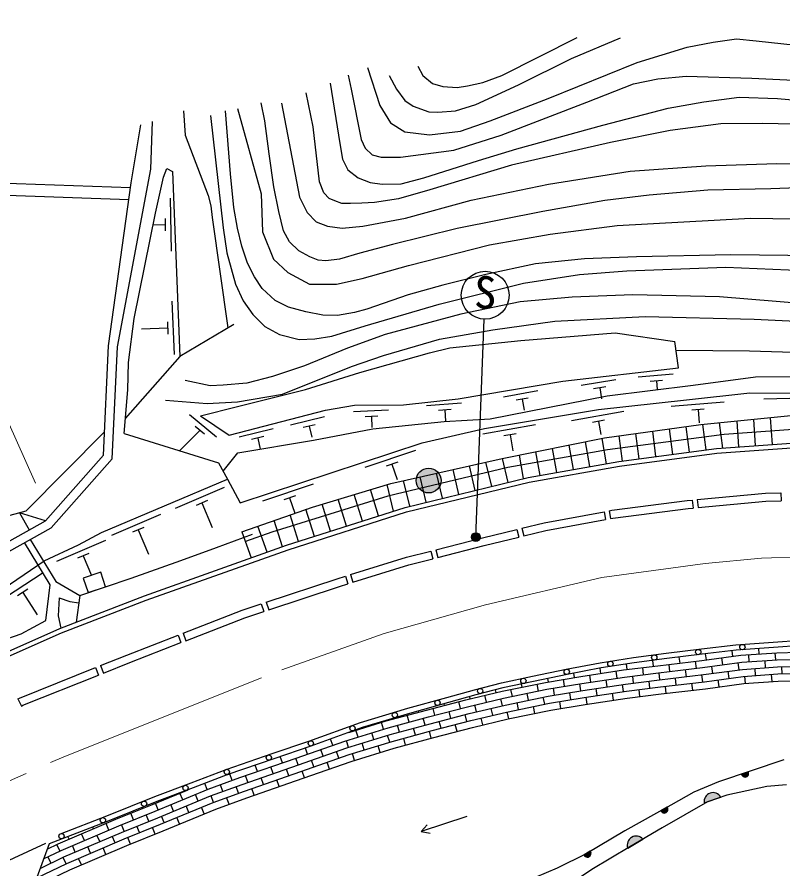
# Model space of a CAD drawing. Units: millimetres at full size, sheet at 1:1000; details may follow other scales. Extents: x 40000 to 680000, y 20000 to 380000.
# Drawn here: x 112060 to 155240, y 290782 to 338790 of the extents above; entities that cross this region are included whole.
import ezdxf
from ezdxf.enums import TextEntityAlignment as Align

# ---------------------------------------------------------------- set-up
doc = ezdxf.new("R2010")
doc.units = ezdxf.units.MM
doc.header["$LTSCALE"] = 1000
doc.linetypes.add('CHAIN', pattern=[18.5, 12, -1.5, 3.5, -1.5])
for name, color, linetype, lineweight in [('M-BGD', 7, 'Continuous', 25), ('M-BGD-EXST', 7, 'Continuous', 25), ('M-BMK', 2, 'CHAIN', 13), ('M-STR-HTXT', 7, 'Continuous', 13)]:
    doc.layers.add(name, color=color, linetype=linetype, lineweight=lineweight)
doc.styles.add('ＭＳ ゴシック', font='')
doc.styles.get('ＭＳ ゴシック').set_extended_font_data('MS Gothic')

msp = doc.modelspace()

# ---------------------------------------------------------------- hatches: boundary and pattern name
at = {"layer": 'M-BGD'}
for points in [[(135964, 312671, -1), (134564, 312671, -0.41421), (135264, 313371, -0.41421)], [(153281, 296257, -0.4608), (153165, 295971, -0.4608), (152900, 296130)], [(150795, 294509, -0.82183), (151732, 294831)], [(148714, 294261, -0.4608), (148653, 293958, -0.4608), (148363, 294066)], [(146488, 291962, -0.82183), (147342, 292464)], [(144373, 291781, -0.4608), (144320, 291477, -0.4608), (144028, 291577)]]:
    msp.add_hatch(color=256, dxfattribs=at).paths.add_polyline_path(points)
at = {"layer": 'M-BGD-EXST'}
msp.add_hatch(color=256, dxfattribs=at).paths.add_polyline_path([(138142, 309603, -1), (137703, 309364, -1)])

# ---------------------------------------------------------------- linework, layer by layer
at = {"layer": 'M-BGD'}
for p, q in [((108826, 329530), (118463, 329177)), ((107528, 328899), (118369, 328508)), ((120760, 325589), (120703, 328588)), ((120438, 326733), (120425, 327433)), ((120432, 327083), (119731, 327069)), ((120934, 319777), (120802, 322774)), ((120568, 321263), (119070, 321197)), ((120583, 320913), (120553, 321612)), ((145815, 318353), (143869, 318021)), ((149042, 318673), (147078, 318487)), ((148456, 318316), (147759, 318250)), ((145256, 317953), (144566, 317836)), ((144911, 317895), (145018, 317271)), ((148108, 318283), (148154, 317794)), ((141429, 317732), (139490, 317363)), ((157168, 317341), (154169, 317253)), ((137120, 317022), (135152, 316877)), ((140878, 317322), (140191, 317191)), ((140534, 317256), (140653, 316635)), ((151926, 317088), (148937, 316834)), ((132994, 316630), (131022, 316536)), ((136526, 316677), (135828, 316626)), ((136177, 316651), (136223, 316021)), ((146266, 316559), (143311, 316041)), ((150806, 316692), (150108, 316632)), ((150457, 316662), (150520, 315915)), ((123303, 315118), (121774, 316366)), ((129398, 316253), (127480, 315789)), ((132391, 316301), (131692, 316268)), ((132041, 316285), (132071, 315653)), ((145185, 316065), (144495, 315944)), ((144840, 316004), (144970, 315266)), ((151851, 314504), (151664, 315926)), ((152754, 314569), (152651, 316024)), ((153701, 314637), (153596, 316119)), ((154649, 314705), (154542, 316213)), ((122364, 315497), (121216, 314350)), ((122635, 315276), (122093, 315718)), ((126497, 315582), (124579, 315117)), ((128868, 315816), (128188, 315651)), ((128528, 315734), (128677, 315119)), ((141280, 315807), (138327, 315277)), ((148082, 314020), (147895, 315446)), ((149024, 314146), (148836, 315576)), ((149965, 314273), (149777, 315706)), ((150907, 314399), (150718, 315832)), ((125967, 315145), (125287, 314980)), ((125627, 315062), (125776, 314448)), ((140201, 315308), (139512, 315185)), ((139857, 315247), (140019, 314341)), ((145295, 313617), (145042, 315043)), ((146199, 313767), (146012, 315185)), ((147141, 313893), (146954, 315315)), ((142488, 313125), (142247, 314483)), ((143424, 313289), (143179, 314670)), ((144359, 313453), (144111, 314856)), ((134520, 314362), (131675, 313410)), ((140619, 312780), (140384, 314110)), ((141552, 312961), (141315, 314297)), ((133525, 313712), (132861, 313490)), ((133193, 313601), (133485, 312729)), ((137895, 312118), (137565, 313503)), ((138818, 312342), (138493, 313710)), ((139741, 312566), (139420, 313917)), ((136049, 311669), (135711, 313089)), ((136972, 311893), (136638, 313296)), ((134202, 311220), (133856, 312675)), ((135125, 311445), (134784, 312882)), ((123736, 312279), (120980, 311094)), ((128751, 312462), (125907, 311510)), ((132445, 310679), (131981, 312166)), ((133290, 310949), (132933, 312453)), ((127756, 311813), (127092, 311590)), ((127424, 311701), (127716, 310830)), ((130635, 310100), (130162, 311616)), ((131540, 310389), (131071, 311891)), ((150128, 311571), (150169, 311123)), ((150409, 311597), (150451, 311149)), ((155122, 311986), (155138, 311536)), ((122798, 311549), (122155, 311273)), ((122476, 311411), (123069, 310033)), ((129730, 309811), (129253, 311341)), ((112204, 310860), (112746, 309891)), ((113667, 310405), (112204, 310860)), ((120146, 310762), (117390, 309576)), ((127920, 309232), (127451, 310737)), ((128825, 309522), (128348, 311050)), ((145152, 310912), (145233, 310470)), ((145437, 310965), (145519, 310523)), ((127018, 308935), (126553, 310423)), ((119208, 310032), (118565, 309755)), ((118887, 309893), (119479, 308515)), ((124738, 309789), (125263, 308311)), ((126159, 308630), (125635, 310102)), ((140241, 309916), (140347, 309479)), ((140526, 309986), (140633, 309548)), ((117044, 309293), (114289, 308108)), ((135389, 308698), (135500, 308262)), ((135674, 308771), (135786, 308335)), ((116107, 308563), (115463, 308287)), ((115785, 308425), (116257, 307327)), ((113470, 307432), (110959, 305791)), ((130583, 307282), (130716, 306852)), ((130867, 307370), (131000, 306940)), ((112671, 306552), (112085, 306169)), ((112378, 306361), (113199, 305105)), ((115598, 306198), (115390, 304690)), ((126113, 305811), (126254, 305383)), ((125830, 305717), (125971, 305290)), ((121138, 303958), (121301, 303539)), ((121417, 304067), (121580, 303647)), ((152412, 302763), (152369, 303082)), ((153905, 302899), (153883, 303203)), ((154833, 302565), (154804, 302964)), ((147947, 302201), (147906, 302537)), ((149437, 302379), (149396, 302725)), ((150360, 302087), (150313, 302484)), ((150926, 302561), (150879, 302905)), ((151847, 302282), (151794, 302679)), ((153337, 302457), (153308, 302856)), ((154264, 302123), (154235, 302522)), ((116482, 302130), (116649, 301712)), ((116760, 302242), (116927, 301824)), ((144974, 301803), (144930, 302097)), ((146458, 302020), (146420, 302333)), ((147382, 301730), (147333, 302127)), ((148871, 301909), (148824, 302306)), ((149794, 301616), (149747, 302014)), ((151283, 301802), (151229, 302198)), ((152769, 302004), (152715, 302400)), ((153695, 301681), (153667, 302080)), ((155192, 301778), (155182, 302178)), ((142013, 301326), (141981, 301515)), ((143492, 301574), (143452, 301813)), ((144411, 301314), (144351, 301709)), ((145894, 301537), (145835, 301932)), ((146816, 301258), (146767, 301655)), ((148305, 301439), (148258, 301836)), ((149228, 301146), (149181, 301543)), ((150718, 301323), (150671, 301721)), ((152204, 301523), (152151, 301920)), ((153127, 301239), (153098, 301638)), ((154623, 301347), (154594, 301746)), ((140542, 301030), (140506, 301207)), ((141454, 300809), (141374, 301201)), ((142930, 301074), (142864, 301469)), ((143848, 300823), (143781, 301217)), ((145331, 301047), (145271, 301443)), ((146251, 300781), (146191, 301177)), ((147739, 300967), (147691, 301364)), ((148662, 300676), (148615, 301073)), ((150152, 300853), (150105, 301250)), ((151640, 301043), (151586, 301440)), ((138521, 300179), (138430, 300568)), ((139075, 300720), (139038, 300877)), ((139984, 300508), (139904, 300900)), ((140896, 300286), (140816, 300678)), ((142368, 300574), (142302, 300969)), ((143286, 300323), (143220, 300717)), ((144767, 300558), (144708, 300954)), ((145687, 300292), (145628, 300688)), ((147173, 300495), (147125, 300892)), ((112107, 300370), (112304, 299965)), ((136162, 300003), (136138, 300092)), ((137064, 299825), (136962, 300212)), ((137615, 300376), (137586, 300496)), ((139428, 299981), (139336, 300371)), ((140339, 299764), (140259, 300156)), ((141808, 300065), (141728, 300457)), ((142724, 299823), (142658, 300217)), ((144204, 300069), (144144, 300465)), ((134712, 299620), (134692, 299690)), ((135612, 299446), (135511, 299833)), ((136514, 299269), (136413, 299656)), ((137968, 299637), (137876, 300027)), ((138875, 299440), (138783, 299829)), ((139781, 299242), (139701, 299634)), ((141251, 299542), (141171, 299934)), ((133264, 299227), (133252, 299270)), ((134164, 299057), (134059, 299443)), ((135063, 298887), (134959, 299273)), ((135964, 298712), (135863, 299099)), ((137416, 299091), (137315, 299478)), ((138321, 298899), (138229, 299288)), ((131826, 298800), (131814, 298839)), ((132719, 298655), (132602, 299037)), ((133616, 298493), (133511, 298879)), ((134516, 298323), (134411, 298709)), ((136866, 298534), (136765, 298921)), ((131284, 298217), (131167, 298599)), ((132177, 298071), (132060, 298454)), ((133069, 297926), (132953, 298308)), ((133968, 297760), (133863, 298146)), ((135415, 298153), (135310, 298539)), ((129859, 297751), (129735, 298103)), ((130742, 297633), (130625, 298015)), ((131635, 297487), (131518, 297870)), ((132528, 297342), (132411, 297724)), ((128443, 297255), (128323, 297597)), ((129325, 297140), (129193, 297518)), ((130208, 297026), (130076, 297403)), ((131093, 296903), (130976, 297286)), ((127026, 296762), (126903, 297119)), ((127910, 296644), (127779, 297022)), ((128792, 296530), (128660, 296907)), ((129675, 296415), (129543, 296793)), ((125608, 296272), (125483, 296635)), ((126492, 296154), (126361, 296533)), ((127376, 296037), (127245, 296415)), ((128259, 295919), (128127, 296297)), ((153281, 296257), (152900, 296130)), ((123863, 296079), (124010, 296133)), ((124194, 295774), (124056, 296150)), ((125074, 295665), (124944, 296043)), ((125958, 295547), (125827, 295925)), ((126842, 295429), (126711, 295807)), ((122786, 295255), (122643, 295604)), ((123664, 295153), (123526, 295529)), ((124543, 295050), (124405, 295425)), ((125424, 294939), (125293, 295317)), ((120531, 294761), (120515, 294799)), ((121399, 294685), (121247, 295055)), ((122267, 294609), (122115, 294979)), ((123135, 294532), (122997, 294908)), ((124013, 294429), (123875, 294805)), ((150795, 294509), (151732, 294831)), ((120012, 294115), (119860, 294485)), ((120879, 294039), (120727, 294409)), ((121747, 293963), (121595, 294333)), ((118621, 293551), (118471, 293922)), ((119143, 294194), (119118, 294254)), ((119491, 293471), (119341, 293842)), ((122615, 293887), (122463, 294257)), ((148714, 294261), (148363, 294066)), ((117235, 292978), (117078, 293346)), ((117752, 293631), (117726, 293695)), ((120360, 293393), (120208, 293763)), ((121227, 293317), (121075, 293687)), ((116372, 293044), (116327, 293148)), ((118100, 292909), (117950, 293280)), ((118970, 292829), (118820, 293200)), ((119839, 292749), (119689, 293120)), ((134850, 292902), (135344, 292796)), ((114992, 292455), (114926, 292609)), ((115856, 292389), (115699, 292757)), ((116719, 292323), (116562, 292691)), ((117583, 292257), (117426, 292625)), ((118448, 292187), (118298, 292558)), ((146488, 291962), (147342, 292464)), ((114478, 291796), (114304, 292157)), ((115340, 291733), (115183, 292101)), ((116204, 291667), (116047, 292035)), ((117067, 291602), (116910, 291969)), ((113976, 291110), (113802, 291470)), ((114825, 291076), (114652, 291436)), ((144373, 291781), (144028, 291577)), ((115688, 291012), (115531, 291380))]:
    msp.add_line(p, q, dxfattribs=at)
for points in [[(131816, 335943), (132520, 333814), (133116, 332832), (133928, 332317), (135306, 332149), (137055, 332366), (138742, 332941), (142009, 334200), (147015, 336220), (149847, 337092), (151301, 337373), (152615, 337553), (153728, 337453), (159467, 336833), (164428, 336241), (166980, 335972), (167958, 335907), (168743, 335953), (169669, 336173), (171135, 336713), (173200, 337934), (174146, 338381), (174811, 338790)], [(130722, 335517), (130898, 334722), (131461, 331889), (131684, 331409), (132082, 331027), (132582, 330887), (133674, 330887), (136676, 331296), (139357, 332135), (144180, 333997), (146809, 335026), (148191, 335317), (149777, 335451), (153489, 335352), (157848, 335133), (166582, 335023), (171804, 335129), (172416, 335249), (176007, 337561), (176993, 338196)], [(129722, 335059), (130257, 331673), (130415, 330777), (130706, 330185), (131299, 329726), (131965, 329458), (132652, 329368), (133716, 329396), (134987, 329737), (138084, 330700), (140228, 331362), (145083, 332688), (148767, 333664), (150776, 334012), (152774, 334270), (154934, 334191), (163476, 333450), (167139, 333292), (168639, 333289), (170603, 333458), (172380, 333944), (175606, 335326), (178659, 336897), (180665, 337766)], [(133040, 335500), (133449, 334728), (133931, 334093), (134393, 333759), (135274, 333439), (135781, 333420), (136775, 333509), (137917, 333863), (140340, 334965), (143313, 336452), (146087, 337611)], [(134653, 336024), (134939, 335488), (135480, 335054), (136063, 334878), (136882, 334823), (137450, 334910), (138321, 335096), (139398, 335493), (143630, 337630)], [(149211, 320022), (153348, 319974), (162050, 319726), (170378, 319227), (173331, 319164), (175460, 319437), (177286, 320042), (178839, 320811), (180454, 321893), (182540, 323492), (188563, 328301), (191829, 331038), (194228, 334083), (195755, 335898)], [(158425, 332704), (154100, 332794), (151740, 332771), (148888, 332395), (145522, 331711), (139931, 330444), (135332, 329052), (133568, 328549), (132216, 328344), (131506, 328309), (130865, 328286), (130373, 328286), (129972, 328441), (129658, 328561), (129360, 328875), (129119, 329507), (128748, 332604), (128355, 334520)], [(156577, 329177), (154562, 329111), (151000, 329034), (147689, 328758), (145195, 328457), (141702, 327837), (136866, 326877), (133230, 325963), (131389, 325483), (130235, 325147), (129465, 325044), (129034, 325098), (128570, 325277), (127954, 325612), (127418, 326124), (127088, 326739), (126820, 327830), (126539, 329226), (126283, 331084), (126025, 332935), (125829, 333952)], [(126976, 333937), (127983, 328646), (128413, 327773), (128932, 327255), (129571, 327000), (130398, 326889), (131548, 327000), (133951, 327458), (137662, 328470), (142025, 329378), (146620, 330110), (150890, 330400), (154897, 330545), (164524, 330316)], [(121436, 333507), (121535, 332141), (122842, 328736), (122981, 328142), (123060, 327489), (123952, 321279)], [(122972, 333241), (123674, 326913), (123893, 325508), (124373, 323733), (124807, 322798), (125356, 322032), (126036, 321353), (126866, 320902), (127964, 320628), (128852, 320661), (129813, 320798), (131695, 321386), (135866, 322604), (140619, 323784), (143767, 324290), (146439, 324481), (152021, 324693), (157310, 324468)], [(157129, 325339), (152295, 325388), (146992, 325273), (144047, 325164), (141295, 324883), (138486, 324283), (136072, 323683), (134111, 323133), (131774, 322323), (131077, 322140), (130131, 321973), (129304, 321992), (128343, 322172), (127369, 322435), (126619, 322813), (125882, 323499), (125453, 324152), (125049, 324915), (124735, 325870), (124498, 326889), (124287, 328062), (124088, 329952), (123810, 333512)], [(124483, 333632), (125828, 328834), (125900, 326687), (126518, 325140), (127327, 324388), (128554, 323746), (130076, 323746), (131513, 324061), (134121, 324794), (138690, 325951), (142116, 326554), (145893, 327037), (153403, 327456), (158423, 327382)], [(93321, 294935), (93300, 295898), (94430, 297248), (96006, 299016), (99177, 300979), (102713, 303478), (110863, 308837), (113667, 310405), (116933, 314094), (117218, 320256), (118500, 329442), (119035, 332716)], [(93816, 295200), (93804, 295721), (94809, 296921), (96331, 298629), (99453, 300562), (102994, 303065), (111122, 308409), (113985, 310010), (117425, 313895), (117716, 320198), (119606, 330219), (119698, 332901)], [(118093, 315319), (118297, 317776), (118343, 319322), (118661, 321801), (119868, 327745), (120323, 329769), (120505, 330247), (120824, 330087), (121233, 319663)], [(156453, 322626), (151664, 323017), (146781, 323136), (143351, 323000), (140429, 322736), (137085, 322050), (132814, 320896), (130690, 320132), (128263, 319139), (126461, 318527), (125006, 318160), (123681, 318037), (122947, 318016), (121537, 318311)], [(120430, 317201), (122783, 317021), (124487, 317097), (127030, 317530), (130918, 319098), (132724, 319723), (135882, 320631), (138883, 321157), (142387, 321658), (147478, 321913), (153620, 321762), (162330, 321343)], [(124278, 321473), (121233, 319663), (118164, 316173)], [(122412, 316325), (124484, 316836), (128314, 317794), (131388, 318768), (135317, 319874), (136456, 320152), (140456, 320570), (145777, 320985), (149145, 320499)], [(122412, 316325), (124023, 315231), (129454, 316634), (131086, 316923), (133854, 316944), (136931, 317274), (142825, 318270), (149351, 319013), (149145, 320499)], [(123683, 313194), (124509, 314235), (128765, 314948), (132110, 315587), (136143, 316005), (138726, 316153), (145326, 317435), (150172, 318049), (153689, 318517), (155730, 318541), (158711, 317877), (160888, 317474), (163644, 317281)], [(118093, 315319), (123422, 313665), (123931, 312746), (124636, 311416), (134908, 314799), (138421, 315601), (144839, 316677), (149797, 317226), (153377, 317618), (158484, 317579), (159573, 316450)], [(124738, 309789), (128708, 311176), (133125, 312511), (139410, 313915), (145176, 315070), (150605, 315820), (156253, 316384), (159573, 316450), (159624, 315620), (162808, 315870), (166646, 315706), (171221, 315318), (172112, 313999)], [(159624, 315620), (155813, 315542), (151930, 315268), (145345, 314401), (139720, 313404), (132972, 311799), (126417, 309753), (124938, 309227)], [(159624, 315620), (155813, 315542), (151930, 315268), (145345, 314401), (139720, 313404), (132972, 311799), (126417, 309753), (124938, 309227)], [(68517, 293604), (74981, 296700), (80864, 296099), (90987, 301016), (93920, 305309), (100823, 308941), (103411, 309255), (105974, 309176), (112572, 310959), (116996, 315409)], [(94224, 294954), (98053, 296790), (105716, 300450), (114470, 304337), (119247, 306171), (127255, 309020), (133940, 311157), (140873, 312841), (145988, 313738), (151491, 314478), (156494, 314838), (161727, 314889), (167701, 314488), (172112, 313999), (176490, 313467), (179065, 313253), (191644, 312632), (199012, 310028), (203482, 308222)], [(94348, 294722), (98167, 296553), (105827, 300210), (114571, 304093), (119339, 305924), (127340, 308770), (134012, 310903), (140927, 312583), (146028, 313478), (151518, 314216), (156505, 314575), (161720, 314626), (167678, 314226), (172081, 313738), (176463, 313204), (179048, 312990), (191592, 312371), (198919, 309782), (203382, 307978)], [(98592, 298859), (99620, 300217), (101854, 301373), (105433, 303202), (108393, 304762), (110896, 306322), (113586, 308151), (115524, 309039), (116816, 309738), (123931, 312746)], [(145437, 310965), (145587, 310993), (149837, 311544), (150128, 311571)], [(150409, 311597), (154247, 311956), (155122, 311986)], [(145519, 310523), (145657, 310548), (149887, 311096), (150169, 311123)], [(150451, 311149), (154276, 311507), (155138, 311536)], [(140526, 309986), (141770, 310289), (145152, 310912)], [(140633, 309548), (141864, 309848), (145233, 310470)], [(135674, 308771), (138295, 309442), (140241, 309916)], [(109122, 302904), (111090, 303622), (112291, 304030), (113688, 304777), (113925, 306785), (112484, 309171)], [(112794, 309344), (114250, 306975), (115598, 306198)], [(115598, 306198), (118499, 307171), (121299, 308165), (123307, 308895), (125336, 309645)], [(135786, 308335), (138404, 309005), (140347, 309479)], [(130867, 307370), (134021, 308348), (135389, 308698)], [(131000, 306940), (134144, 307915), (135500, 308262)], [(126113, 305811), (130106, 307134), (130583, 307282)], [(126254, 305383), (130243, 306705), (130716, 306852)], [(114441, 306066), (114386, 305038), (114527, 304359)], [(114441, 306066), (115036, 305863), (115541, 305785)], [(121417, 304067), (124750, 305359), (125830, 305717)], [(121580, 303647), (124902, 304935), (125971, 305290)], [(116760, 302242), (118247, 302837), (121138, 303958)], [(114513, 292771), (117117, 293774), (119835, 294866), (121885, 295630), (123841, 296392), (126445, 297281), (128515, 297979), (131429, 299036), (134097, 299836), (136299, 300448), (137849, 300880), (139373, 301274), (141113, 301642), (143019, 302035), (144943, 302405), (146810, 302697), (148664, 302938), (150646, 303180), (152582, 303410), (154691, 303562), (156253, 303676)], [(116927, 301824), (118412, 302419), (121301, 303539)], [(156268, 303376), (154712, 303263), (152611, 303111), (150682, 302882), (148702, 302641), (146852, 302400), (144994, 302110), (143077, 301741), (141175, 301348), (139442, 300981), (137926, 300590), (136379, 300159), (134180, 299548), (131523, 298751), (128615, 297696), (126541, 296997), (123944, 296110), (121991, 295350), (119943, 294586), (117227, 293495), (113866, 292200), (112973, 289738)], [(130764, 298476), (132874, 299121), (135146, 299738), (137354, 300315), (139404, 300797), (141857, 301299), (143839, 301632), (146250, 301995), (148184, 302230), (150662, 302525), (152872, 302825), (154900, 302971), (158564, 303067)], [(113558, 291353), (114540, 291826), (117790, 293216), (119839, 294044), (122827, 295271), (124612, 295928), (127791, 297027), (130531, 297987), (132985, 298736), (135249, 299352), (137450, 299926), (139490, 300407), (141930, 300906), (143902, 301237), (146304, 301598), (148232, 301833), (150712, 302128), (152914, 302427), (154919, 302571), (158569, 302667)], [(112107, 300370), (112202, 300416), (116482, 302130)], [(113363, 290815), (114706, 291462), (117944, 292846), (119990, 293673), (122972, 294899), (124746, 295551), (127923, 296649), (130656, 297606), (133096, 298352), (135352, 298965), (137547, 299538), (139575, 300016), (142003, 300513), (143965, 300842), (146358, 301202), (148280, 301436), (150763, 301732), (152955, 302029), (154939, 302172), (158574, 302267)], [(112304, 299965), (112385, 300004), (116649, 301712)], [(113168, 290276), (114871, 291098), (118097, 292477), (120141, 293303), (123117, 294526), (124880, 295174), (128054, 296271), (130781, 297226), (133207, 297968), (135455, 298579), (137643, 299150), (139661, 299625), (142076, 300120), (144027, 300447), (146412, 300805), (148328, 301039), (150813, 301335), (152996, 301631), (154959, 301772), (158580, 301867)], [(112973, 289738), (115037, 290734), (118251, 292107), (120292, 292932), (123262, 294153), (125015, 294798), (128186, 295893), (130905, 296846), (133318, 297583), (135558, 298192), (137740, 298762), (139747, 299235), (142150, 299726), (144090, 300052), (146466, 300409), (148375, 300642), (150864, 300938), (153038, 301233), (154978, 301372), (158585, 301467)], [(155289, 296930), (151604, 295695), (150214, 295108), (148925, 294378), (146318, 292932), (144140, 291643), (142503, 290822), (140024, 289776), (137327, 288542), (135408, 287625), (133775, 286824), (132126, 286005), (129862, 284917), (128154, 284267), (126048, 283380), (124172, 282764), (121593, 282020), (122568, 280387), (124416, 277793), (125735, 276042), (127626, 273594)], [(155437, 295515), (154340, 295429), (152076, 294949), (150979, 294572), (148424, 293099), (146605, 292031), (144461, 290746), (142918, 289724), (138547, 288196), (137211, 287712), (136262, 287228), (131560, 284720), (127988, 282984), (123308, 281516), (126092, 276777), (127928, 273830)], [(113754, 291891), (114375, 292191), (117637, 293585), (119688, 294414), (121711, 295245)], [(137415, 293730), (134850, 292902), (135189, 293277)], [(105624, 288747), (109079, 290115), (113688, 292227)]]:
    msp.add_lwpolyline(points, dxfattribs=at)
msp.add_lwpolyline([(115790, 307170), (116064, 306354), (117049, 306685), (116775, 307500)], close=True, dxfattribs=at)
for centre, radius in [((135264, 312671), 700), ((152950, 303286), 150), ((150466, 303007), 150), ((145511, 302342), 150), ((147985, 302699), 150), ((143052, 301889), 150), ((140605, 301381), 150), ((138172, 300809), 150), ((135762, 300143), 150), ((133358, 299458), 150), ((130973, 298711), 150), ((128623, 297858), 150), ((126254, 297057), 150), ((123888, 296250), 150), ((121557, 295348), 150), ((119221, 294457), 150), ((116900, 293529), 150), ((114567, 292631), 150)]:
    msp.add_circle(centre, radius, dxfattribs=at)
for centre, radius, start, end in [((153101, 296163), 203, 189.5589, 27.4823), ((151295, 294578), 505, 30.132, 187.7902), ((148554, 294136), 203, 200.0533, 37.9767), ((146964, 292129), 505, 41.5759, 199.2341), ((144217, 291652), 203, 201.655, 39.5784)]:
    msp.add_arc(centre, radius, start, end, dxfattribs=at)
at = {"layer": 'M-BGD-EXST'}
msp.add_line((137923, 309483), (138399, 321766), dxfattribs=at)
for centre, radius in [((138451, 323115), 1350), ((137923, 309483), 250)]:
    msp.add_circle(centre, radius, dxfattribs=at)
at = {"layer": 'M-BMK'}
msp.add_lwpolyline([(75277, 279587), (101602, 291308), (114700, 297110), (126979, 302006), (132750, 304056), (138479, 305674), (145038, 307200), (150849, 308004), (154022, 308295), (156267, 308378), (162467, 308508), (168911, 308042), (174167, 307480), (179816, 306293), (181863, 305754), (190150, 303125), (198602, 299742), (208704, 295067)], dxfattribs=at)
at = {"layer": 'M-STR-HTXT'}
msp.add_line((113101, 312525), (103112, 334831), dxfattribs=at)

# ---------------------------------------------------------------- texts
at = {"layer": 'M-BGD-EXST', "style": 'ＭＳ ゴシック'}
msp.add_text('S', height=1833, rotation=358.508, dxfattribs=at).set_placement((137796, 321822), align=Align.BOTTOM_LEFT)

doc.saveas('drawing.dxf')
